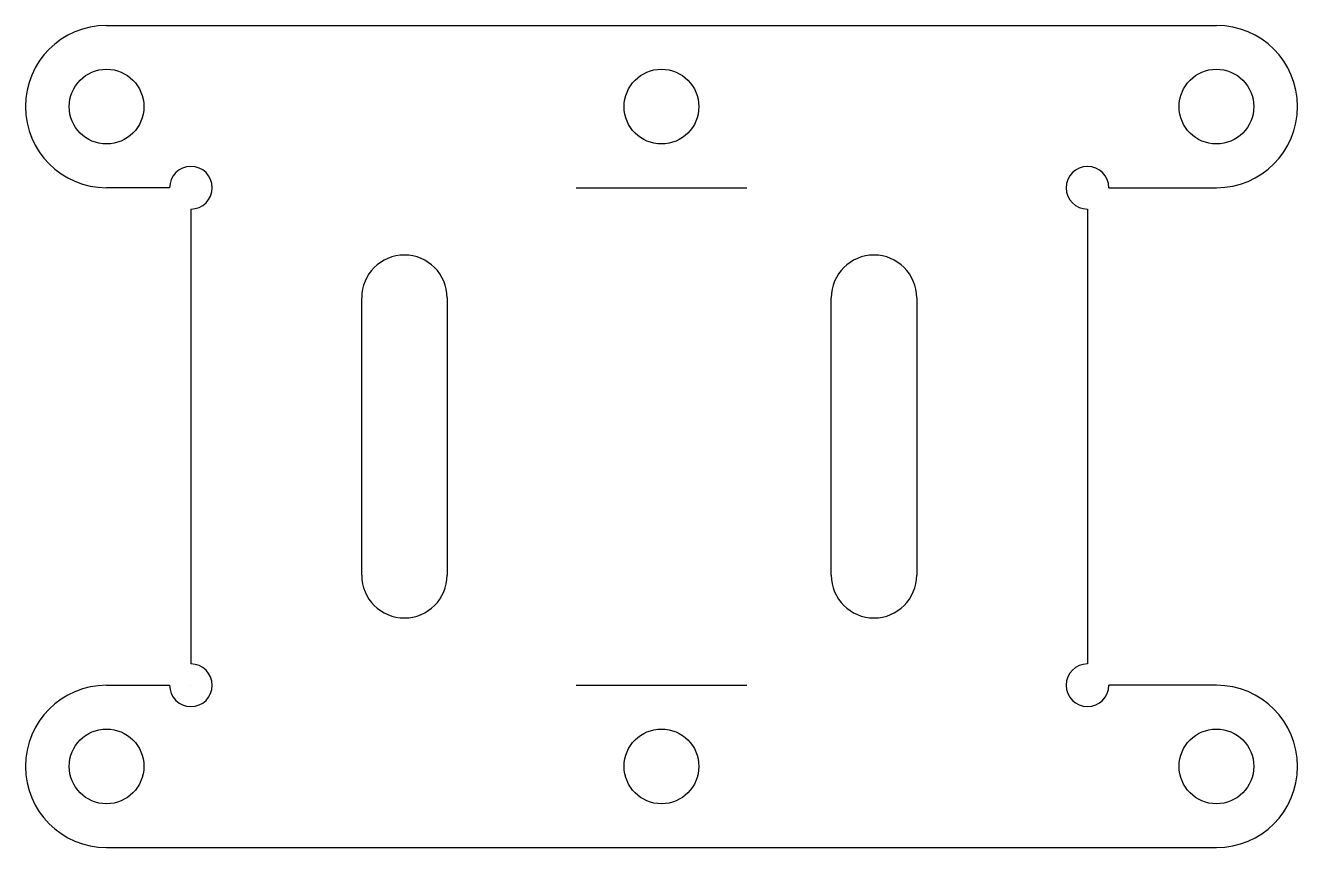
# Model space of a CAD drawing. Extents: x 264.57 to 272.02, y 182.92 to 187.73.
import ezdxf

# ---------------------------------------------------------------- set-up
doc = ezdxf.new("R2010")
doc.units = 0
doc.header["$MEASUREMENT"] = 0
doc.layers.add('CUT', color=7, linetype='CONTINUOUS')

msp = doc.modelspace()

# ---------------------------------------------------------------- linework, layer by layer
at = {"layer": 'CUT', "color": 1, "linetype": 'CONTINUOUS', "ltscale": 12}
for p, q in [((265.0425, 187.7326), (271.5425, 187.7326)), ((265.4119, 186.7831), (265.0425, 186.7831)), ((267.7925, 186.783), (268.7925, 186.783)), ((270.9119, 186.7829), (271.5425, 186.7829)), ((265.5369, 186.6581), (265.5369, 183.9951)), ((270.7869, 186.6579), (270.7869, 183.9954)), ((266.5369, 184.5146), (266.5369, 186.1387)), ((267.0369, 186.1387), (267.0369, 184.5146)), ((269.2869, 184.5146), (269.2869, 186.1387)), ((269.7869, 186.1387), (269.7869, 184.5146)), ((265.0425, 183.8701), (265.4119, 183.8701)), ((265.5369, 183.8701), (265.5369, 183.8701)), ((267.7925, 183.8703), (268.7925, 183.8703)), ((271.5425, 183.8704), (270.9119, 183.8704)), ((265.0425, 182.9206), (271.5425, 182.9206))]:
    msp.add_line(p, q, dxfattribs=at)
at = {"layer": 'CUT', "color": 1, "linetype": 'CONTINUOUS'}
for centre in [(265.0425, 187.2579), (268.2925, 187.2579), (271.5425, 187.2579), (265.0425, 183.3954), (268.2925, 183.3954), (271.5425, 183.3954)]:
    msp.add_circle(centre, 0.2188, dxfattribs=at)
at = {"layer": 'CUT', "color": 1, "linetype": 'CONTINUOUS', "ltscale": 12}
for centre, radius, start, end in [((265.0425, 187.2579), 0.4748, 90, 270), ((271.5425, 187.2579), 0.475, 270, 450), ((265.5369, 186.7831), 0.125, 270, 540), ((270.7869, 186.7829), 0.125, 0, 270), ((266.7869, 186.1387), 0.25, 0, 180), ((269.5369, 186.1387), 0.25, 0, 180), ((266.7869, 184.5146), 0.25, 180, 360), ((269.5369, 184.5146), 0.25, 180, 360), ((265.5369, 183.8701), 0.125, 180, 450), ((270.7869, 183.8704), 0.125, 90, 360), ((265.0425, 183.3954), 0.4748, 90, 270), ((271.5425, 183.3954), 0.475, 270, 450)]:
    msp.add_arc(centre, radius, start, end, dxfattribs=at)

doc.saveas('drawing.dxf')
